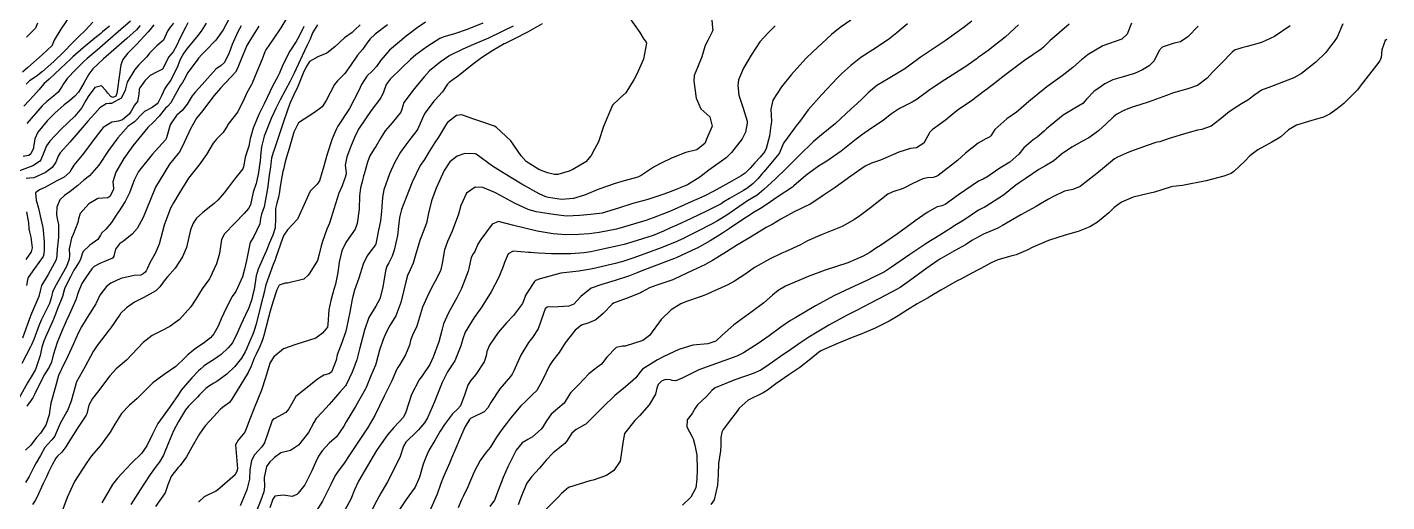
# Model space of a CAD drawing. Header units: feet. Extents: x 1313709 to 1317500, y 405869 to 411659.
# Drawn here: x 1316758 to 1317500, y 408353 to 408612 of the extents above; entities that cross this region are included whole.
import ezdxf

# ---------------------------------------------------------------- set-up
doc = ezdxf.new("R2010")
doc.units = ezdxf.units.FT
doc.layers.add('C-TOPO-MAJR', color=32, linetype='CONTINUOUS')

msp = doc.modelspace()

# ---------------------------------------------------------------- linework, layer by layer
at = {"layer": 'C-TOPO-MAJR'}
for points in [[(1316781.82, 408617.8), (1316776.83, 408610.38), (1316773.16, 408604.48), (1316772.1, 408601.64), (1316771.98, 408601.43), (1316766.57, 408596.48), (1316758.84, 408589.48), (1316755.94, 408586.93)], [(1316900.43, 408617.12), (1316896.68, 408611.18), (1316892.5, 408604.95), (1316888.58, 408599.15), (1316888.01, 408598.01), (1316886.52, 408593.99), (1316882.8, 408584.9), (1316880.7, 408580.06), (1316880.56, 408579.81), (1316878.27, 408575.72), (1316876.76, 408572.44), (1316873.25, 408565.41), (1316867.93, 408558.38), (1316867.63, 408557.93), (1316865.3, 408554.09), (1316861.69, 408550.33), (1316859.83, 408548.23), (1316856.21, 408542.02), (1316852.23, 408536.33), (1316846.42, 408529.14), (1316841.07, 408520.59), (1316838.17, 408515.73), (1316836.54, 408512.73), (1316833.14, 408503.41), (1316830.44, 408493.11), (1316828.3, 408488.07), (1316825.35, 408482.98), (1316824.11, 408480.06), (1316823.26, 408478.47), (1316822.61, 408477.7), (1316821.73, 408476.86), (1316820.41, 408476.27), (1316816.73, 408476.01), (1316809.46, 408474.33), (1316804.06, 408471.91), (1316801.71, 408470.08), (1316798.1, 408465.36), (1316796.04, 408460.89), (1316795.84, 408460.49), (1316791.12, 408453.03), (1316788.1, 408447.96), (1316786.28, 408444.47), (1316783.7, 408438.73), (1316780.45, 408431.6), (1316777.21, 408424.83), (1316776.84, 408424.17), (1316775.57, 408421.48), (1316773.64, 408414.71), (1316771.37, 408406.26), (1316770.81, 408402.71), (1316770.47, 408400.02), (1316768.53, 408394.41), (1316765.76, 408390.03), (1316763.96, 408388.2), (1316763.43, 408387.55), (1316760.45, 408383.4), (1316757.41, 408380.61)], [(1317086.43, 408617.36), (1317092.61, 408608.69), (1317094.37, 408605.59), (1317096.06, 408603.34), (1317096.25, 408602.73), (1317094.58, 408594.12), (1317090.99, 408585.9), (1317089.52, 408583.1), (1317084.94, 408575.68), (1317081.56, 408572.51), (1317077.63, 408569.03), (1317072.67, 408557.38), (1317070.09, 408548.94), (1317067.89, 408544.99), (1317066.02, 408541.42), (1317063.09, 408538.08), (1317056.05, 408533.83), (1317054.02, 408532.93), (1317047.94, 408531.07), (1317045.96, 408531.05), (1317042.3, 408532.01), (1317037.53, 408533.83), (1317030.59, 408538.23), (1317027.91, 408541.29), (1317022.13, 408549.57), (1317014.29, 408556.87), (1317013.25, 408557.43), (1317006.34, 408559.87), (1317000.97, 408561.61), (1316995.56, 408563.7), (1316992.66, 408563.4), (1316987.68, 408559.52), (1316987.18, 408558.81), (1316982.74, 408551.43), (1316980.76, 408548.63), (1316977.19, 408542.84), (1316975.06, 408539.32), (1316972.85, 408535.97), (1316968.34, 408526.91), (1316965.05, 408518.6), (1316962.65, 408511.98), (1316961.54, 408507.68), (1316961.01, 408502.97), (1316960.47, 408497.82), (1316958.51, 408489.76), (1316957.41, 408486.5), (1316955.82, 408483.26), (1316955.6, 408482.96), (1316954.58, 408481.18), (1316953.93, 408478.54), (1316952.33, 408469.65), (1316950.7, 408463.29), (1316948.59, 408459.25), (1316944.83, 408453.07), (1316942.36, 408446.15), (1316941.28, 408442.02), (1316939.87, 408436.46), (1316938.14, 408430.05), (1316935.69, 408423.31), (1316932.43, 408416.37), (1316932.01, 408415.79), (1316928.93, 408412.35), (1316923.2, 408405.53), (1316919.28, 408401.4), (1316916.07, 408397.96), (1316914.76, 408395.76), (1316911.9, 408390.39), (1316906.46, 408383.49), (1316902.09, 408380.59), (1316896.85, 408379.19), (1316893.32, 408376.67), (1316892.44, 408375.82), (1316890.84, 408374.38), (1316888.99, 408371.77), (1316887.74, 408365.73), (1316887.83, 408360.64), (1316887.48, 408357.98), (1316885.79, 408353.38), (1316883.71, 408347.96)], [(1316827.56, 408612.78), (1316825.57, 408610.32), (1316824.47, 408609.01), (1316818.02, 408602.1), (1316813.14, 408597.11), (1316810.57, 408593.9), (1316809.47, 408590.88), (1316807.59, 408577.83), (1316807.39, 408575.24), (1316806.77, 408573.94), (1316805.12, 408573.21), (1316804.07, 408573.66), (1316802.46, 408575.44), (1316801.33, 408576.98), (1316799.02, 408579.55), (1316795.24, 408578.51), (1316791.71, 408573.69), (1316790.44, 408571.57), (1316787.96, 408567.32), (1316784.43, 408563), (1316780.74, 408559.45), (1316776.69, 408555.63), (1316770.7, 408549.38), (1316768.97, 408546.72), (1316767.42, 408543.11), (1316765.92, 408539.06), (1316765.2, 408538.16), (1316761.54, 408535.92), (1316760.09, 408535.24), (1316752.86, 408532.61)], [(1316875.09, 408612.26), (1316873.32, 408608.98), (1316870.27, 408601.98), (1316868.51, 408597.49), (1316866, 408592.31), (1316864.16, 408590.6), (1316861.25, 408588.68), (1316853.87, 408580.31), (1316850.2, 408576.3), (1316848.46, 408574.12), (1316845.76, 408569.45), (1316842.95, 408565.96), (1316840.12, 408563.54), (1316839.84, 408563.26), (1316836.88, 408559.22), (1316836.32, 408558.19), (1316834.34, 408551.22), (1316833.8, 408550.07), (1316826.5, 408542.09), (1316819.15, 408532.67), (1316816.83, 408528.09), (1316814.18, 408521.2), (1316811.91, 408516.31), (1316808.27, 408510.84), (1316806.98, 408509.01), (1316804.43, 408504.85), (1316801.37, 408501.37), (1316799.01, 408499.08), (1316798.36, 408498.06), (1316796.91, 408495.7), (1316792.58, 408492.48), (1316789, 408489.08), (1316788.48, 408487.86), (1316787.53, 408484.65), (1316786.65, 408483.18), (1316783.91, 408478.95), (1316782.03, 408475.26), (1316779.88, 408471.09), (1316778.86, 408468.72), (1316777.71, 408464.56), (1316776.59, 408461.78), (1316775.14, 408458.31), (1316773.93, 408454.91), (1316772.46, 408451.36), (1316768.48, 408442.43), (1316767.54, 408440.21), (1316766.43, 408436.82), (1316765.59, 408432.32), (1316762.91, 408424.68), (1316760.51, 408420.63), (1316758.62, 408417.42), (1316754, 408409.19)], [(1316868.16, 408615.56), (1316865.4, 408610.12), (1316861.39, 408604.35), (1316855.61, 408598.54), (1316853.65, 408596.53), (1316851.88, 408594.55), (1316851.51, 408594.06), (1316847.34, 408588.43), (1316845.91, 408586.54), (1316844.61, 408583.88), (1316843.12, 408581.34), (1316841.96, 408579.79), (1316839.21, 408574.66), (1316836.75, 408570.27), (1316834.92, 408568.3), (1316833.94, 408567.23), (1316830.39, 408562.91), (1316827.23, 408559.75), (1316824.2, 408556.7), (1316816.01, 408546.72), (1316811.17, 408539.94), (1316806.78, 408532.39), (1316805.2, 408527.08), (1316805.52, 408523.63), (1316805.42, 408522.98), (1316803.44, 408519.12), (1316802.39, 408518.4), (1316797.03, 408518.05), (1316792.01, 408515.19), (1316787.35, 408509.83), (1316786.33, 408506.92), (1316786.03, 408505.02), (1316783.58, 408498.43), (1316782.6, 408496.3), (1316781.31, 408490.65), (1316781.47, 408487.1), (1316781.36, 408484.85), (1316779.89, 408480.92), (1316773.52, 408469.6), (1316772.28, 408466.84), (1316771.65, 408464.39), (1316770.54, 408460.77), (1316766.11, 408451.58), (1316764.76, 408448.53), (1316762.02, 408441.08), (1316760.85, 408438.15), (1316760.3, 408437.02), (1316755.5, 408427.91)], [(1316855.99, 408613.62), (1316853.34, 408609.32), (1316851.48, 408607.03), (1316845.52, 408599.76), (1316843.69, 408597.24), (1316841.92, 408593.83), (1316840.62, 408590.49), (1316836.82, 408582.66), (1316834.93, 408580.24), (1316833.57, 408578.13), (1316831.72, 408574.11), (1316829.82, 408570.41), (1316829.23, 408569.68), (1316826.51, 408567.67), (1316822.33, 408565.42), (1316821.24, 408564.49), (1316816.94, 408559.92), (1316815.59, 408558.94), (1316813.56, 408557.52), (1316807.84, 408551.18), (1316802.85, 408544.14), (1316797.53, 408536.2), (1316792.41, 408530.45), (1316789.37, 408528.02), (1316785.99, 408525.12), (1316781.93, 408521.79), (1316778.72, 408519.69), (1316776.24, 408517.25), (1316774.59, 408513.26), (1316774.39, 408509.35), (1316774.61, 408507.95), (1316775.03, 408506.24), (1316775.54, 408503.9), (1316775.51, 408496.97), (1316774.75, 408490.39), (1316774.67, 408486.95), (1316774.27, 408484.51), (1316769.88, 408476.64), (1316766.23, 408470.47), (1316765.5, 408467.67), (1316764.79, 408464.47), (1316760.81, 408455.29), (1316759.5, 408451.98), (1316759.46, 408451.86), (1316758.57, 408449.46), (1316755.95, 408441.78)], [(1316820.08, 408612.36), (1316818.03, 408610.09), (1316812.71, 408605.26), (1316805.7, 408599.1), (1316800.09, 408594.15), (1316794.3, 408588.74), (1316791.99, 408585.87), (1316789.32, 408580.99), (1316786.4, 408576.14), (1316784.49, 408573.91), (1316781.43, 408571.38), (1316778.59, 408569.11), (1316773.58, 408564.58), (1316769.4, 408560.38), (1316764.22, 408554.21), (1316762.51, 408550.51), (1316761.95, 408545.98), (1316761.84, 408545.5), (1316760.33, 408542.45), (1316759.38, 408541.58), (1316759.05, 408541.49), (1316756.17, 408540.98)], [(1316803.33, 408611.99), (1316799.51, 408608.9), (1316798.53, 408608.07), (1316795.35, 408605.44), (1316788.92, 408600.31), (1316783.37, 408595.34), (1316781.99, 408594.03), (1316776.65, 408588.94), (1316770.37, 408583.15), (1316767.5, 408580.51), (1316764.87, 408577.57), (1316761.9, 408574.05), (1316759.51, 408571.54), (1316756.6, 408568.48)], [(1316909.38, 408611.83), (1316906.59, 408606.31), (1316905.09, 408603.77), (1316901.76, 408598.34), (1316897.84, 408590.9), (1316895.84, 408586.09), (1316895.34, 408585.05), (1316892.08, 408578.94), (1316889.46, 408573.51), (1316889.33, 408573.23), (1316887.69, 408569.77), (1316884.82, 408563.89), (1316881.66, 408556.35), (1316880.07, 408550.56), (1316879.26, 408546.54), (1316877.38, 408540.64), (1316877.31, 408540.39), (1316876.4, 408535.22), (1316875.98, 408534.19), (1316871.58, 408528.63), (1316868.3, 408524.2), (1316865.82, 408521.15), (1316862.53, 408517.38), (1316860.4, 408515.34), (1316854.18, 408510.33), (1316850.77, 408507.22), (1316848.88, 408504.62), (1316847.52, 408500.98), (1316845.25, 408491.33), (1316843.21, 408486.14), (1316839.11, 408480.1), (1316834.88, 408475.3), (1316833.59, 408473.77), (1316830.81, 408469.88), (1316828.57, 408467.73), (1316822.05, 408463.99), (1316816.98, 408461.39), (1316812.55, 408458.43), (1316809.26, 408455.22), (1316809.05, 408454.93), (1316803.96, 408447.45), (1316803.19, 408446.41), (1316796.52, 408437.76), (1316794.41, 408434.51), (1316789.99, 408426.29), (1316785.22, 408417.64), (1316784.89, 408416.74), (1316782.48, 408407.41), (1316780.35, 408402.41), (1316779.99, 408401.79), (1316776.32, 408395.18), (1316773.65, 408388.84), (1316773.44, 408388.4), (1316771.91, 408386.29), (1316769.47, 408383.82), (1316768.13, 408382.07), (1316765.69, 408377.71), (1316763.38, 408373.72), (1316762.1, 408371.46), (1316759.46, 408366.41), (1316757.57, 408363)], [(1316794.23, 408614.3), (1316790.11, 408609.62), (1316786.56, 408606.41), (1316783.05, 408603.04), (1316778.35, 408598.07), (1316772.87, 408592.72), (1316766.84, 408587.25), (1316763.34, 408584.65), (1316759.64, 408582.15), (1316757.79, 408580.39)], [(1316838.3, 408613.75), (1316836.41, 408611.43), (1316835.04, 408609.26), (1316832.82, 408604.42), (1316829.19, 408601.29), (1316825.12, 408597.31), (1316823.68, 408595.4), (1316819.28, 408591.03), (1316817.05, 408588.46), (1316812.91, 408581.53), (1316812.03, 408577.86), (1316811.91, 408576.98), (1316809.73, 408572.78), (1316804.39, 408569.9), (1316802.9, 408569.8), (1316801.57, 408569.74), (1316798.02, 408567.5), (1316795.26, 408564.33), (1316791.54, 408560.14), (1316788.41, 408556.63), (1316786.31, 408554.05), (1316781.65, 408548.85), (1316776.47, 408542.88), (1316775.39, 408541.12), (1316774.02, 408537.9), (1316772.02, 408535.01), (1316768.33, 408532.26), (1316761.96, 408529.38), (1316759.67, 408529.18), (1316757.81, 408528.99)], [(1316846.06, 408613.93), (1316844.78, 408611.3), (1316841.59, 408605.35), (1316839.99, 408601.66), (1316837.97, 408598), (1316835.53, 408595.12), (1316834.56, 408593.11), (1316832.2, 408588.53), (1316829.23, 408587.1), (1316825.48, 408585.15), (1316822.65, 408582.29), (1316819.78, 408578.37), (1316819.51, 408577.73), (1316819.36, 408574.74), (1316818.5, 408570.95), (1316816.92, 408568.95), (1316815.07, 408565.67), (1316813.99, 408564.03), (1316810.49, 408561.02), (1316808.29, 408560.23), (1316804.64, 408559.75), (1316799.81, 408556.75), (1316794.16, 408549.46), (1316792.39, 408546.92), (1316788.38, 408541.71), (1316783.84, 408536.14), (1316782.84, 408534.47), (1316781.66, 408532.47), (1316778.68, 408529.71), (1316774.93, 408527.86), (1316774.55, 408527.67), (1316767.99, 408523.99), (1316765.05, 408522.75), (1316762.92, 408521.05), (1316763.25, 408517.04), (1316764.67, 408512.75), (1316765.86, 408506.85), (1316766.87, 408502.16), (1316767.17, 408500.53), (1316767.64, 408494.38), (1316767.77, 408490.25), (1316767.58, 408487.72), (1316767.09, 408486.45), (1316762.42, 408479.77), (1316759.02, 408474.93), (1316758.54, 408473.63), (1316758.05, 408470.57)], [(1316763.98, 408613.74), (1316762.98, 408611.01), (1316758.13, 408606.15)], [(1316814.73, 408614.8), (1316809.55, 408610.23), (1316802.42, 408604.02), (1316796.52, 408598.91), (1316793.33, 408596.24), (1316791.17, 408594.48), (1316789.36, 408592.81), (1316784.89, 408588.33), (1316780.25, 408583.57), (1316777.9, 408580.09), (1316777.57, 408579.26), (1316775.35, 408576.03), (1316772.82, 408573.88), (1316769.16, 408571.01), (1316766.64, 408568.6), (1316758.16, 408559.04)], [(1316884.72, 408612.14), (1316880.78, 408605.66), (1316878.82, 408602.4), (1316878.31, 408601.43), (1316874.77, 408593.17), (1316873.02, 408588.58), (1316872.09, 408586.92), (1316866.7, 408581.27), (1316865.96, 408580.57), (1316863.86, 408578.3), (1316860.44, 408574.15), (1316854.5, 408566.55), (1316854.16, 408566.13), (1316850.8, 408561.85), (1316847.42, 408556.07), (1316844.09, 408548.55), (1316841.7, 408543.66), (1316840.86, 408542.51), (1316835.96, 408536.79), (1316828.39, 408524.13), (1316825.65, 408517.45), (1316821.64, 408507.74), (1316818.34, 408501.7), (1316815.73, 408498.55), (1316810.99, 408494.69), (1316808.84, 408493.23), (1316806.52, 408490.42), (1316805.65, 408486.63), (1316804.89, 408485.47), (1316798.13, 408482.62), (1316794.93, 408480.98), (1316793.71, 408479.57), (1316790.76, 408475.41), (1316788.21, 408471.67), (1316786.3, 408466.8), (1316785.03, 408462.76), (1316781.36, 408454.5), (1316779.67, 408451.04), (1316777.38, 408445.69), (1316774.85, 408439.43), (1316772.62, 408432.56), (1316771.68, 408428.64), (1316770.44, 408426.01), (1316767.72, 408421.86), (1316762.62, 408411.45), (1316761.42, 408409.33), (1316758.26, 408404.74)], [(1316916.79, 408612.78), (1316914.07, 408608.34), (1316912.77, 408605.05), (1316912.13, 408603.6), (1316911.03, 408601.36), (1316908.43, 408595.88), (1316904.04, 408586.43), (1316902.77, 408583.8), (1316901.82, 408582.01), (1316896.46, 408571.92), (1316894.17, 408567.44), (1316891.42, 408561.67), (1316887.72, 408551.96), (1316886.29, 408546.26), (1316885.71, 408541.26), (1316885.46, 408538.04), (1316885.38, 408537.45), (1316884.51, 408532.15), (1316883.54, 408526.98), (1316883.29, 408526.17), (1316881.71, 408521.48), (1316880.18, 408514.54), (1316879.2, 408512.54), (1316876.73, 408509.86), (1316871.69, 408504.59), (1316866.13, 408498.76), (1316864.49, 408495.59), (1316863.27, 408487.96), (1316861.72, 408482.45), (1316858.13, 408474.61), (1316857.88, 408474.19), (1316853.91, 408468.7), (1316850.36, 408463.13), (1316847.64, 408458.9), (1316841.56, 408452.02), (1316836.15, 408448.18), (1316831.69, 408445.85), (1316826.63, 408443.2), (1316821.68, 408439.42), (1316812.5, 408429.8), (1316807.04, 408425.03), (1316803.42, 408421.26), (1316796.86, 408412.4), (1316794, 408408.81), (1316791.99, 408405.21), (1316790.92, 408400.45), (1316790.65, 408399.79), (1316785.92, 408392.67), (1316782.39, 408387.23), (1316782.08, 408386.72), (1316779.57, 408382.44), (1316777.39, 408379.58), (1316774.91, 408377.35), (1316774.08, 408376.41), (1316771.98, 408372.67), (1316770.1, 408368.61), (1316768.89, 408366.09), (1316767.09, 408362.47), (1316763.61, 408354.89), (1316762.75, 408353.18), (1316761.36, 408350.99)], [(1316939.98, 408612.85), (1316937.28, 408610.21), (1316936.24, 408609.07), (1316935.71, 408608.61), (1316931.57, 408605.77), (1316926.29, 408600.7), (1316921.86, 408597.39), (1316917, 408595.3), (1316912.42, 408592.71), (1316910.36, 408589.5), (1316909.02, 408586.45), (1316905.7, 408578.32), (1316905.39, 408577.69), (1316903.64, 408574.32), (1316901.68, 408569.79), (1316898.32, 408560.34), (1316893.6, 408546.25), (1316893.09, 408544.61), (1316892.61, 408543.09), (1316891.75, 408540.05), (1316891.3, 408537.06), (1316891.1, 408535.29), (1316890.44, 408530.6), (1316889.73, 408525), (1316889.64, 408524.41), (1316889.49, 408523.44), (1316887.68, 408513.46), (1316886.2, 408509.42), (1316885.68, 408507.2), (1316885.32, 408504.16), (1316882, 408497.26), (1316880.12, 408494.08), (1316879.61, 408492.44), (1316878.12, 408484.13), (1316877.03, 408479.51), (1316875.85, 408475.35), (1316872.14, 408467.28), (1316870.2, 408464.58), (1316869.98, 408464.26), (1316867.09, 408458.62), (1316864.28, 408452.43), (1316862.55, 408448.33), (1316860.3, 408444.19), (1316858.37, 408441.99), (1316855.2, 408439.47), (1316850.5, 408436.27), (1316849.11, 408435.26), (1316846.11, 408432.71), (1316844.45, 408431.04), (1316839.49, 408426.33), (1316833.17, 408421.9), (1316827.03, 408417.38), (1316818.36, 408408.98), (1316814.29, 408405.2), (1316809.9, 408400.64), (1316806.23, 408394.95), (1316803.67, 408390.45), (1316798.41, 408383.27), (1316793.5, 408377.65), (1316790.98, 408374.02), (1316788.68, 408370.37), (1316784.19, 408363.51), (1316780.14, 408354.95), (1316776.66, 408345.12)], [(1316954.88, 408612.82), (1316948.21, 408607.64), (1316945.27, 408604.96), (1316943.79, 408603.02), (1316941.27, 408599.29), (1316938.55, 408596.18), (1316934.69, 408590.61), (1316931.62, 408586.17), (1316927.66, 408582.28), (1316925.98, 408580.29), (1316921.44, 408571.56), (1316919.31, 408568.09), (1316915.13, 408564.9), (1316906.44, 408559.24), (1316903.92, 408554.21), (1316902.7, 408550.32), (1316901.24, 408545.33), (1316899.79, 408540.62), (1316899.04, 408538.11), (1316898.14, 408533.77), (1316897.94, 408532.71), (1316896.94, 408527.8), (1316896.3, 408523.38), (1316896.03, 408521.59), (1316895.5, 408518.75), (1316894.67, 408515.56), (1316893.9, 408512.6), (1316893.81, 408507.08), (1316893.71, 408502.08), (1316892.33, 408497.95), (1316890.44, 408493.55), (1316888.89, 408489.6), (1316887.92, 408487.31), (1316884.42, 408479.54), (1316883.37, 408475.85), (1316882.23, 408468.42), (1316881.4, 408464.94), (1316880.86, 408463.07), (1316879.35, 408458.32), (1316877.51, 408454.49), (1316874.89, 408449.05), (1316873.19, 408444.92), (1316870.34, 408439.29), (1316868.13, 408436.51), (1316864.21, 408432.94), (1316860.67, 408430.36), (1316855.7, 408427.26), (1316854.72, 408426.52), (1316853.2, 408425.15), (1316851.89, 408423.93), (1316848.26, 408420.2), (1316843.49, 408414.78), (1316842.45, 408413.42), (1316840.89, 408411.03), (1316836.47, 408404.52), (1316829.74, 408395.18), (1316826.68, 408389.5), (1316823.75, 408383.05), (1316820.75, 408378.86), (1316815.32, 408373.55), (1316812.51, 408370.75), (1316807.61, 408365.44), (1316804.96, 408361.95), (1316799.1, 408351.91)], [(1316975.66, 408614.16), (1316971.11, 408611.16), (1316965.18, 408606.64), (1316956, 408598.9), (1316951.22, 408593.48), (1316948.91, 408589.99), (1316946.55, 408587.42), (1316943.6, 408584.84), (1316940.68, 408580.24), (1316939.28, 408576.95), (1316934.22, 408567.11), (1316927.91, 408557.42), (1316926.87, 408555.7), (1316924.68, 408550.56), (1316922, 408542.28), (1316919.86, 408534.42), (1316919.19, 408532), (1316917.79, 408527.64), (1316916.62, 408525.92), (1316912.8, 408521.97), (1316909.41, 408514.7), (1316905.92, 408506.77), (1316900.33, 408500.88), (1316898.36, 408497.94), (1316897.89, 408496.77), (1316893.92, 408485.31), (1316893.61, 408484.54), (1316892.51, 408481.97), (1316888.6, 408470.9), (1316888.07, 408468.57), (1316887.83, 408467.42), (1316885.91, 408459.82), (1316883.28, 408449.53), (1316882.31, 408446.06), (1316881.67, 408444.28), (1316879.22, 408438.58), (1316878.25, 408436.41), (1316877.28, 408434.27), (1316875.37, 408430.84), (1316871.63, 408426.28), (1316867.33, 408422.11), (1316861.89, 408418.15), (1316860.3, 408417.21), (1316857.38, 408415.43), (1316855.92, 408414.32), (1316852.49, 408410.84), (1316851.28, 408409.59), (1316846.34, 408404.67), (1316844.82, 408402.67), (1316840.93, 408396.33), (1316838.24, 408391.32), (1316835.46, 408384.67), (1316832.68, 408377.94), (1316830.37, 408374.05), (1316829.31, 408372.67), (1316825.45, 408367.42), (1316822.4, 408362.66), (1316820.13, 408359.12), (1316818.78, 408357.04), (1316814.92, 408351.08)], [(1317006.86, 408613.65), (1316998.38, 408610.33), (1316991.4, 408607.84), (1316985.72, 408606.23), (1316983.43, 408605.31), (1316976.35, 408600.82), (1316970.46, 408596.44), (1316967.45, 408593.85), (1316962.57, 408589.17), (1316956.48, 408583.17), (1316954.28, 408580.29), (1316952.7, 408576.02), (1316951.29, 408572.91), (1316946.11, 408566), (1316939.44, 408556.35), (1316937.46, 408552.6), (1316935.12, 408546.96), (1316932.77, 408540.73), (1316931.93, 408536.23), (1316932.43, 408532.08), (1316932.4, 408531.43), (1316931.79, 408529.45), (1316931.52, 408528.56), (1316930.22, 408524.93), (1316928.34, 408520.96), (1316925.72, 408512.24), (1316923.27, 408504.52), (1316921.83, 408501.23), (1316919.48, 408494.54), (1316918.81, 408492.21), (1316917.74, 408487.56), (1316916.77, 408484.25), (1316912.53, 408477.47), (1316911.65, 408476.14), (1316909.26, 408473.99), (1316900.45, 408471.82), (1316899.14, 408471.83), (1316895.91, 408470.66), (1316894.5, 408468.1), (1316892.33, 408461.45), (1316891.01, 408456.54), (1316890.12, 408453.1), (1316887.42, 408443.28), (1316886.91, 408441.5), (1316886.27, 408439.46), (1316885.37, 408437.27), (1316883.25, 408433.01), (1316882.23, 408430.87), (1316880.53, 408426.56), (1316878.9, 408423), (1316874.33, 408415.58), (1316870.09, 408408.48), (1316868.74, 408406.76), (1316864.93, 408403.91), (1316863.63, 408402.83), (1316860.02, 408398.96), (1316855.55, 408393.96), (1316852.41, 408389.68), (1316848.28, 408382.36), (1316845.36, 408377.1), (1316841.79, 408372.34), (1316840.81, 408371.21), (1316837.81, 408367.58), (1316836.94, 408366.31), (1316835.15, 408361.69), (1316833.72, 408357.49), (1316828.41, 408349.99)], [(1317023.44, 408612.02), (1317018.61, 408609.62), (1317017.14, 408608.9), (1317010.09, 408605.5), (1317001.92, 408601.99), (1316995.97, 408599.44), (1316988.64, 408595.8), (1316988.39, 408595.65), (1316983.69, 408592.49), (1316977.8, 408587.62), (1316975.15, 408584.58), (1316969.5, 408577.94), (1316963.81, 408570.5), (1316962.69, 408566.8), (1316962.19, 408565.18), (1316957.44, 408559.28), (1316953.59, 408554.87), (1316951.33, 408551.12), (1316948.51, 408546.39), (1316947.59, 408545.18), (1316945.34, 408541.34), (1316944, 408537.81), (1316942.13, 408531.35), (1316941.88, 408530.35), (1316941.25, 408527.87), (1316940.24, 408523.89), (1316939.69, 408519.53), (1316939.41, 408512.27), (1316938.45, 408504.37), (1316937.27, 408501.28), (1316933.87, 408496.44), (1316932.15, 408494.03), (1316930.12, 408489.45), (1316928.67, 408483.36), (1316927.87, 408477.71), (1316926.51, 408471.37), (1316925.65, 408468.38), (1316924.04, 408462.35), (1316922.95, 408457.24), (1316922.43, 408449.32), (1316922.27, 408448.05), (1316922.15, 408447.78), (1316919.54, 408444.5), (1316915.82, 408441.75), (1316904.93, 408438.29), (1316898.31, 408435.96), (1316892.9, 408431.69), (1316890.91, 408428.5), (1316889.8, 408425.16), (1316888.42, 408420.15), (1316886.16, 408413.43), (1316882.31, 408403.63), (1316879.51, 408396.72), (1316878.28, 408393.3), (1316877.18, 408390.47), (1316873.43, 408386.09), (1316872.1, 408383.68), (1316873.05, 408370.6), (1316872.83, 408369.32), (1316871.83, 408367.31), (1316862.21, 408358.87), (1316861.27, 408358.39), (1316854.9, 408355.15), (1316852.03, 408352.56), (1316851.89, 408352.42)], [(1317039.37, 408613.26), (1317031.69, 408609.04), (1317030.97, 408608.64), (1317024.2, 408605.11), (1317019.06, 408602.57), (1317018.59, 408602.34), (1317012.4, 408598.8), (1317006.23, 408594.72), (1317001.84, 408591.6), (1316992.88, 408584.33), (1316992.67, 408584.16), (1316988.65, 408581.41), (1316987.64, 408580.33), (1316984.87, 408576.22), (1316980.81, 408571.67), (1316980.23, 408571.05), (1316975.47, 408564.78), (1316974.77, 408563.43), (1316971.55, 408556.13), (1316970.95, 408555.22), (1316967.59, 408551.01), (1316964.92, 408547.3), (1316962.1, 408543.25), (1316958.97, 408537.86), (1316956.1, 408531.43), (1316952.92, 408522.69), (1316952.16, 408518.79), (1316951.7, 408510.94), (1316951.08, 408505.84), (1316949.92, 408499.8), (1316949.35, 408496.93), (1316948.63, 408493.24), (1316948.44, 408492.76), (1316945.23, 408488.78), (1316943.78, 408486.82), (1316941.76, 408482.23), (1316939.33, 408474.49), (1316936.96, 408467.95), (1316935.79, 408463.86), (1316935.65, 408463.13), (1316934.84, 408457.94), (1316934.48, 408456), (1316932.52, 408447.28), (1316931.98, 408444.98), (1316931.89, 408444.61), (1316930.19, 408439.82), (1316927.46, 408432.63), (1316926.96, 408429.86), (1316924.49, 408423.34), (1316922.97, 408422.34), (1316920.22, 408421.65), (1316916.76, 408419.44), (1316913.9, 408417.13), (1316904.93, 408409.96), (1316901.19, 408403.32), (1316899.47, 408401.32), (1316893.09, 408397.84), (1316892.77, 408397.73), (1316892, 408396.95), (1316889.92, 408390.46), (1316887.89, 408384.63), (1316886.37, 408382.44), (1316882.49, 408378.1), (1316880.82, 408375.05), (1316879.88, 408369.98), (1316879.61, 408364.84), (1316878.15, 408359.05), (1316874.6, 408350.4)], [(1317131.91, 408615.45), (1317132.3, 408610.94), (1317132.31, 408610.07), (1317132.07, 408609.03), (1317129.64, 408604.17), (1317128.28, 408601.55), (1317126.47, 408595.33), (1317123.96, 408589.5), (1317122.18, 408585.16), (1317122.03, 408582.07), (1317123.23, 408572.7), (1317125.89, 408567.02), (1317130.79, 408562.52), (1317132.12, 408557.44), (1317129, 408550.34), (1317128.29, 408548.48), (1317128.09, 408548.05), (1317123.71, 408544.59), (1317117.63, 408543.17), (1317109.86, 408540.11), (1317104.28, 408537.27), (1317100.48, 408535.37), (1317093.28, 408530.62), (1317091.43, 408529.74), (1317084.09, 408527.69), (1317079.07, 408526.26), (1317070.13, 408523.05), (1317062.35, 408519.85), (1317056.42, 408518.02), (1317049.87, 408517.55), (1317042.79, 408518.53), (1317041.35, 408518.93), (1317037.61, 408520.55), (1317028.22, 408525.84), (1317017.95, 408531.97), (1317012.24, 408535.62), (1317003.29, 408542.2), (1317002.85, 408542.41), (1316997.18, 408542.6), (1316992.99, 408541.13), (1316989, 408537.98), (1316985.92, 408533.28), (1316981.53, 408523.61), (1316978.9, 408516.82), (1316977.37, 408509.96), (1316976.29, 408504.62), (1316973.51, 408497.42), (1316972.8, 408495.68), (1316970.44, 408487.88), (1316968.95, 408482.71), (1316967.25, 408479.11), (1316965.84, 408475.94), (1316964.98, 408472.55), (1316963.9, 408468.09), (1316962.15, 408461.23), (1316959.42, 408453.99), (1316956.23, 408448.67), (1316954.17, 408444.99), (1316952.6, 408441.1), (1316950.58, 408435.28), (1316948.75, 408428.31), (1316948.34, 408427.02), (1316945.93, 408421.33), (1316943.22, 408414.86), (1316942.93, 408414.24), (1316937.5, 408404.47), (1316932.44, 408396.12), (1316931.15, 408393.78), (1316927.07, 408387.95), (1316923.21, 408384.51), (1316919.24, 408380.41), (1316917.39, 408377.35), (1316915.74, 408374.04), (1316913.74, 408369.47), (1316909.83, 408361.8), (1316906.23, 408357.19), (1316905.54, 408356.47), (1316903.01, 408355.39), (1316897.95, 408356.11), (1316893.54, 408355.6), (1316892.41, 408353.96), (1316890.84, 408349.18)], [(1317166.46, 408612.23), (1317162.52, 408608.46), (1317158.1, 408603.45), (1317153.26, 408596.33), (1317149.13, 408589.22), (1317146.48, 408582.75), (1317146.03, 408579.61), (1317146.59, 408574.42), (1317146.9, 408573.31), (1317148.98, 408567.25), (1317151.04, 408560.15), (1317151.13, 408559.21), (1317150.26, 408554.19), (1317148.4, 408550.6), (1317142.5, 408543.19), (1317140.05, 408540.55), (1317139.64, 408540.24), (1317130.22, 408533.51), (1317125.33, 408529.61), (1317118.53, 408525.52), (1317109.68, 408521.83), (1317105.13, 408520.19), (1317096.88, 408517.57), (1317088.82, 408515.22), (1317080.88, 408512.81), (1317072.1, 408510.09), (1317070.61, 408509.8), (1317065.65, 408509.27), (1317059.94, 408508.67), (1317052.59, 408508.47), (1317045.52, 408509.26), (1317036.11, 408510.81), (1317031.73, 408511.98), (1317024.18, 408515.43), (1317014.18, 408520.89), (1317013.41, 408521.32), (1317006.89, 408524.08), (1317002.85, 408524.18), (1316998.05, 408520.97), (1316994.91, 408514.25), (1316993.59, 408509.55), (1316990.22, 408500.15), (1316987.73, 408494.58), (1316986.07, 408490.01), (1316984.76, 408482.61), (1316983.79, 408478.58), (1316981.03, 408472.88), (1316978.99, 408469.22), (1316976.6, 408464.42), (1316974.1, 408458.81), (1316971.82, 408451.37), (1316970.81, 408447.82), (1316968.81, 408444.01), (1316967.45, 408440.61), (1316966.89, 408437.93), (1316964.83, 408432.8), (1316961.72, 408427.37), (1316960.64, 408425.84), (1316959.9, 408424.57), (1316957.25, 408418.62), (1316953.2, 408410.13), (1316947.99, 408399.69), (1316944.17, 408393.03), (1316938.37, 408384.25), (1316934.49, 408378.37), (1316931.34, 408373.55), (1316927.67, 408368.64), (1316926.43, 408366.85), (1316923.96, 408361.92), (1316919.52, 408352.9), (1316914.66, 408345.01)], [(1317207.73, 408615.37), (1317201.92, 408611.29), (1317197.07, 408607.49), (1317191.78, 408602.67), (1317186.88, 408598.15), (1317183.1, 408594.38), (1317175.1, 408585.46), (1317169.85, 408578.91), (1317165.1, 408571.62), (1317164.02, 408566.84), (1317164.4, 408560.29), (1317164.18, 408558.78), (1317163.99, 408557.87), (1317163.24, 408552.02), (1317161.51, 408545.35), (1317160.67, 408543.64), (1317158.28, 408540.67), (1317155.33, 408537.45), (1317152.8, 408534.55), (1317150.09, 408531.9), (1317147.87, 408530.36), (1317142.73, 408527.45), (1317132.91, 408521.94), (1317127.96, 408519.44), (1317119, 408515.46), (1317111.36, 408512.04), (1317108.35, 408510.73), (1317099.89, 408507.5), (1317095.82, 408506.11), (1317089.14, 408504.01), (1317081.2, 408501.62), (1317079.77, 408501.26), (1317070.32, 408499.49), (1317064.87, 408498.77), (1317059.32, 408498.31), (1317052.28, 408498.17), (1317045.35, 408498.77), (1317036.53, 408500.17), (1317023.05, 408503.51), (1317015.51, 408505.4), (1317012.11, 408503.94), (1317005.82, 408495.66), (1317004.24, 408493.04), (1317002.49, 408489.12), (1317001.63, 408487.86), (1317000.58, 408485.84), (1316999.33, 408479.9), (1316998.91, 408478.32), (1316995.32, 408468.98), (1316992.96, 408464.17), (1316988.2, 408455.71), (1316985.51, 408449.61), (1316984.79, 408446.72), (1316982.99, 408439.9), (1316979.88, 408431.48), (1316978, 408427.45), (1316974.28, 408421.88), (1316972.21, 408419.12), (1316967.95, 408411.05), (1316964.88, 408401.35), (1316963.59, 408398.73), (1316958.49, 408392.98), (1316955, 408389.11), (1316949.02, 408380.57), (1316942.15, 408369.05), (1316939.16, 408363.73), (1316936.97, 408359.04), (1316934.86, 408354.03), (1316931.75, 408347.91)], [(1317238.48, 408613.29), (1317232.84, 408608.37), (1317228.21, 408604.72), (1317219.72, 408599.24), (1317213.16, 408595.04), (1317207.62, 408590.55), (1317202.75, 408586.16), (1317200.34, 408583.83), (1317191.87, 408574.85), (1317184.44, 408566.43), (1317179.61, 408559.86), (1317178.47, 408558.34), (1317171.02, 408548.18), (1317168.77, 408542.92), (1317168.48, 408542.4), (1317160.32, 408532.85), (1317159.45, 408531.81), (1317157.15, 408529.02), (1317154.17, 408525.98), (1317150.96, 408523.51), (1317149.2, 408522.44), (1317141.47, 408518.08), (1317138.46, 408516.16), (1317136.87, 408515.19), (1317128.85, 408511.09), (1317120.49, 408507.1), (1317112.71, 408503.49), (1317109.37, 408501.94), (1317105.48, 408500.23), (1317099.83, 408497.86), (1317096.98, 408496.84), (1317085.8, 408493.48), (1317084.03, 408493), (1317069.17, 408489.73), (1317065.76, 408488.99), (1317062.27, 408488.41), (1317054.87, 408487.85), (1317044.44, 408487.91), (1317037.29, 408488.24), (1317034.97, 408488.32), (1317032.97, 408488.48), (1317031.87, 408488.65), (1317023.45, 408489.33), (1317020.76, 408487.81), (1317018.81, 408483.1), (1317018.01, 408480.96), (1317016.05, 408475.98), (1317015.34, 408474.42), (1317011.56, 408467.18), (1317006.36, 408459), (1317002.19, 408453.11), (1316997.37, 408445.04), (1316995.98, 408441.46), (1316994.94, 408437.68), (1316991.63, 408429.49), (1316989.05, 408425.54), (1316987.68, 408423.53), (1316984.79, 408417.58), (1316982.28, 408411.19), (1316980.5, 408407.12), (1316976.76, 408398.32), (1316975.09, 408395.59), (1316971.93, 408391.87), (1316971.04, 408390.99), (1316965, 408385.1), (1316963.69, 408382.82), (1316961.6, 408376.71), (1316954.97, 408363.46), (1316951.25, 408357.22), (1316949.12, 408353.21), (1316945.19, 408345.34)], [(1317273.69, 408614.84), (1317268.84, 408611), (1317268.28, 408610.58), (1317259.11, 408604.08), (1317245.55, 408594.9), (1317239.88, 408590.75), (1317237.18, 408588.86), (1317228.03, 408583.41), (1317221.92, 408579.6), (1317217.16, 408575.65), (1317213.73, 408572.21), (1317211.13, 408569.86), (1317207.85, 408566.96), (1317199.25, 408558.93), (1317191.75, 408552.71), (1317187.07, 408548.87), (1317179.59, 408541.73), (1317172.34, 408534.31), (1317166.66, 408528.78), (1317160.12, 408522.98), (1317157.6, 408520.7), (1317156.56, 408519.89), (1317151.34, 408516.71), (1317148.89, 408515.17), (1317139.94, 408508.99), (1317134.95, 408505.78), (1317132, 408504.18), (1317123.05, 408499.74), (1317116.86, 408496.54), (1317116.67, 408496.45), (1317113.06, 408494.76), (1317112.73, 408494.61), (1317104.2, 408491.06), (1317095.36, 408487.77), (1317088.68, 408485.48), (1317083.38, 408483.71), (1317078.46, 408482.34), (1317068.36, 408479.97), (1317064.81, 408479.21), (1317059.23, 408478.46), (1317049.44, 408477.26), (1317038.3, 408474.18), (1317035.64, 408473.29), (1317035.06, 408472.82), (1317030.93, 408466.31), (1317030.1, 408464.91), (1317029.95, 408464.5), (1317028.57, 408460.77), (1317023.6, 408454.22), (1317019.8, 408450.24), (1317015.3, 408444.96), (1317010.58, 408437.94), (1317009.12, 408434.52), (1317008.73, 408432.26), (1317007.76, 408428.92), (1317003.13, 408422.05), (1317000.17, 408418.45), (1316998.83, 408416.22), (1316997.09, 408411.17), (1316994.75, 408404.89), (1316993.24, 408403.24), (1316990.4, 408400.55), (1316986.01, 408394.66), (1316983.71, 408391.02), (1316980.81, 408385.97), (1316977.65, 408380.85), (1316976.52, 408378.6), (1316975.63, 408376.35), (1316974.4, 408373.07), (1316972.37, 408366.04), (1316970.09, 408360.58), (1316965.11, 408353.78), (1316961.09, 408347.85)], [(1317299.11, 408612.87), (1317296.88, 408610.81), (1317291.91, 408606.15), (1317282.48, 408598.7), (1317281.32, 408597.88), (1317277.09, 408594.9), (1317276.48, 408594.47), (1317271.62, 408590.92), (1317270.93, 408590.44), (1317256.93, 408581.53), (1317250.16, 408576.91), (1317243.87, 408572.32), (1317241.08, 408570.61), (1317234.28, 408567.18), (1317229.77, 408564.15), (1317225.47, 408560.72), (1317217.14, 408555.05), (1317213.49, 408552.55), (1317210.58, 408550.33), (1317202.35, 408543.9), (1317194.6, 408538.46), (1317190.08, 408535.58), (1317183.17, 408530.58), (1317176.62, 408524.89), (1317175.82, 408524.27), (1317168.05, 408519.03), (1317161.51, 408514.5), (1317158.39, 408512.54), (1317154.95, 408510.51), (1317147.09, 408505.53), (1317141.44, 408501.7), (1317137.69, 408499.18), (1317130.89, 408494.92), (1317123.85, 408490.95), (1317123.3, 408490.67), (1317112.45, 408485.61), (1317111.47, 408485.21), (1317108.64, 408484.14), (1317093.71, 408478.52), (1317091.48, 408477.7), (1317087.93, 408476.28), (1317086.95, 408475.89), (1317079.09, 408473.21), (1317071.85, 408471.09), (1317070.8, 408470.82), (1317065.95, 408469.08), (1317060.46, 408464.56), (1317056.49, 408460.4), (1317053.92, 408459.3), (1317048.07, 408458.96), (1317041.95, 408458.7), (1317040.89, 408457.88), (1317040.04, 408455.26), (1317037.08, 408446.89), (1317034.03, 408442.17), (1317031.94, 408439.45), (1317027.72, 408432.52), (1317023.81, 408423.96), (1317022.97, 408422.19), (1317021.98, 408420.85), (1317016.3, 408414.12), (1317011.3, 408406.78), (1317009.69, 408403.88), (1317007.69, 408401.66), (1317006.23, 408400.84), (1317002.46, 408399.14), (1317000.18, 408397.98), (1316999.67, 408397.51), (1316997.09, 408393.19), (1316994.16, 408386.45), (1316992.17, 408381.81), (1316989.86, 408376.34), (1316988.92, 408373.99), (1316985.35, 408365.86), (1316983.96, 408362.45), (1316982.01, 408356.77), (1316977.88, 408347.26)], [(1317326.67, 408613.08), (1317316.28, 408604.02), (1317312.76, 408600.55), (1317311.54, 408599.53), (1317302.44, 408593.37), (1317292.18, 408585.74), (1317286.31, 408581.08), (1317281.48, 408577.41), (1317281.32, 408577.29), (1317280.47, 408576.65), (1317273.42, 408571.38), (1317266.17, 408566.33), (1317265.5, 408565.83), (1317259.35, 408560.82), (1317251.99, 408555.46), (1317250.82, 408554.15), (1317247.39, 408548.18), (1317243.55, 408545.68), (1317240.12, 408545.35), (1317233.93, 408543.4), (1317223.9, 408538.92), (1317218.92, 408537.3), (1317215.4, 408535.69), (1317213.13, 408534.12), (1317207.74, 408530.14), (1317199.2, 408524.12), (1317192.66, 408519.71), (1317186.39, 408515.46), (1317185.43, 408514.94), (1317176.81, 408510.83), (1317169.5, 408506.69), (1317164.7, 408503.92), (1317161.53, 408502.13), (1317153.93, 408497.54), (1317146.2, 408492.86), (1317145.88, 408492.66), (1317139.77, 408488.89), (1317132.24, 408484.18), (1317128.63, 408482.22), (1317128.31, 408482.06), (1317121.38, 408478.71), (1317111.26, 408473.94), (1317110.62, 408473.68), (1317101.32, 408470.51), (1317097.86, 408469.19), (1317093.82, 408467.13), (1317092.86, 408466.62), (1317087.13, 408464.16), (1317078.25, 408460.87), (1317077.5, 408460.42), (1317072.6, 408455.25), (1317068.6, 408451.74), (1317064.7, 408450.26), (1317060.8, 408448.86), (1317057.22, 408446.13), (1317051.86, 408439.24), (1317048.6, 408434.07), (1317045.2, 408429.7), (1317043.35, 408426.97), (1317039.49, 408418.87), (1317036.38, 408413.3), (1317033.91, 408410.84), (1317032.53, 408409.65), (1317030.07, 408407.16), (1317027.62, 408404.84), (1317022.09, 408398.23), (1317019.93, 408395.19), (1317017.37, 408392.04), (1317014.36, 408387.72), (1317011.02, 408382.17), (1317008.28, 408378.81), (1317005.56, 408375.05), (1317002.29, 408368.87), (1316998.76, 408360.67), (1316996.47, 408355.78), (1316995.11, 408353.31), (1316993.49, 408349.3)], [(1317360.71, 408613.68), (1317358.34, 408607.62), (1317355.47, 408604.95), (1317345.19, 408601.39), (1317337.1, 408596.68), (1317333.47, 408593.71), (1317328.7, 408589.45), (1317323.02, 408584.99), (1317314.52, 408578.91), (1317304.7, 408570.96), (1317299.14, 408566.06), (1317297.95, 408565.13), (1317292.74, 408561.47), (1317286.22, 408555.66), (1317283.94, 408552.15), (1317283.4, 408551.61), (1317281.32, 408550.5), (1317277.17, 408548.27), (1317270.28, 408542.84), (1317265.78, 408538.76), (1317255.28, 408530.64), (1317254.18, 408530.01), (1317252.53, 408529.53), (1317249.5, 408529.31), (1317246.9, 408528.81), (1317241.51, 408526.16), (1317236.19, 408523.5), (1317230.58, 408521.68), (1317227.83, 408520.36), (1317218.34, 408512.95), (1317212.65, 408508.58), (1317209.72, 408506.5), (1317202.91, 408502.8), (1317192.03, 408498.43), (1317184.08, 408494.87), (1317180.2, 408492.76), (1317171.88, 408488.89), (1317169.96, 408488.14), (1317163.25, 408484.95), (1317155.53, 408480.5), (1317155.2, 408480.29), (1317150.39, 408476.89), (1317144.17, 408472.89), (1317140.64, 408470.98), (1317127.98, 408465.21), (1317125.53, 408464.32), (1317117.97, 408461.75), (1317114.96, 408460.47), (1317109.63, 408457.26), (1317104.29, 408451.91), (1317097.94, 408443.25), (1317094.15, 408440.58), (1317084.55, 408437.46), (1317083.11, 408437.39), (1317079.68, 408436.67), (1317074.59, 408431.37), (1317071.61, 408427.69), (1317069.73, 408426.08), (1317067.27, 408424.37), (1317064.77, 408422.35), (1317059.29, 408416.57), (1317054.89, 408412.15), (1317054.4, 408411.48), (1317051.22, 408406.4), (1317047.82, 408403.39), (1317044.28, 408400.34), (1317041.63, 408396.65), (1317039.45, 408392.99), (1317038.73, 408392.08), (1317034.08, 408388.04), (1317031.4, 408386.45), (1317028.41, 408384.73), (1317025.13, 408380.72), (1317020.61, 408371.64), (1317017.99, 408365.84), (1317015.28, 408358.63), (1317013.35, 408353.48), (1317010.85, 408349.87)], [(1317397.08, 408612.05), (1317391.51, 408606.31), (1317387.48, 408603.46), (1317383.95, 408602.75), (1317377.4, 408600.69), (1317375.78, 408598.72), (1317373.1, 408593.18), (1317370.38, 408590.34), (1317366.78, 408588.17), (1317362.35, 408586.24), (1317354.41, 408583.82), (1317350.56, 408582.76), (1317346.26, 408580.63), (1317342.33, 408577.95), (1317340.44, 408576.65), (1317336.25, 408572.2), (1317334.29, 408569.79), (1317329.89, 408567.34), (1317323.41, 408563.55), (1317314.41, 408555.99), (1317313.35, 408554.96), (1317309.38, 408551.44), (1317307.1, 408549.99), (1317301.97, 408545.59), (1317299.36, 408542.19), (1317294.44, 408537.8), (1317288.88, 408534.53), (1317281.32, 408529.37), (1317280.83, 408529.04), (1317279.79, 408528.51), (1317277.31, 408527.43), (1317266.42, 408520.05), (1317259.14, 408514.82), (1317257.32, 408514.11), (1317254.68, 408513.41), (1317249.32, 408510.39), (1317242.78, 408505.91), (1317242.5, 408505.7), (1317233.13, 408498.74), (1317223.77, 408492.47), (1317221.69, 408491.13), (1317217.94, 408488.65), (1317214.46, 408486.56), (1317206.06, 408482.93), (1317193.7, 408478.91), (1317184.44, 408475.43), (1317172.11, 408470.24), (1317168.01, 408467.83), (1317165.01, 408465.22), (1317160.23, 408461.12), (1317153.86, 408456.41), (1317143.84, 408449.13), (1317137.52, 408443.38), (1317134.09, 408440.24), (1317129.73, 408438.69), (1317121.49, 408437.97), (1317113.81, 408435.65), (1317105.71, 408431.74), (1317102.2, 408429.97), (1317094.08, 408424.93), (1317092.37, 408422.91), (1317090.37, 408420.23), (1317084.82, 408415.31), (1317078.88, 408410.46), (1317072.2, 408403.89), (1317063.9, 408395.65), (1317063.05, 408394.89), (1317062.38, 408394.43), (1317057.86, 408391.94), (1317055.53, 408389.89), (1317052.64, 408385.39), (1317051.74, 408384.33), (1317045.37, 408379.16), (1317041.41, 408375.32), (1317037.79, 408370.86), (1317033.56, 408366.15), (1317030.9, 408362.64), (1317028.04, 408355.79), (1317026.25, 408350.91)], [(1317447.37, 408612.32), (1317438.83, 408606.42), (1317431.72, 408603.1), (1317423.86, 408600.92), (1317420.92, 408600.25), (1317417.01, 408598.94), (1317415.58, 408597.93), (1317409.85, 408591.82), (1317406.63, 408588.6), (1317404.93, 408586.88), (1317401.97, 408583.71), (1317396.66, 408579.66), (1317391.39, 408577.85), (1317383.57, 408575.66), (1317379.87, 408574.21), (1317369.76, 408570.65), (1317362.39, 408568.29), (1317361.61, 408568.04), (1317356.87, 408566.23), (1317352.74, 408564.04), (1317350.87, 408562.62), (1317346.97, 408558.76), (1317342.82, 408554.97), (1317337.53, 408551.17), (1317334.09, 408549.3), (1317328.28, 408546.12), (1317322.6, 408542.13), (1317318.3, 408538.63), (1317313.46, 408535.59), (1317310.2, 408533.8), (1317303.26, 408529.04), (1317299.39, 408526.56), (1317297.69, 408525.27), (1317290.97, 408519.86), (1317281.32, 408513.7), (1317280.38, 408513.1), (1317279.53, 408512.71), (1317277.29, 408511.64), (1317269.24, 408506.25), (1317263.55, 408502.67), (1317263.05, 408502.35), (1317256.25, 408497.99), (1317248.76, 408493.46), (1317248.49, 408493.3), (1317239.78, 408487.53), (1317229.88, 408480.47), (1317225.99, 408478.07), (1317216.7, 408473.47), (1317204.58, 408467.9), (1317198.67, 408465.02), (1317188.42, 408459.39), (1317177.6, 408453.18), (1317174.8, 408451.45), (1317169.47, 408447.77), (1317163.1, 408443.16), (1317157.09, 408438.82), (1317149.18, 408433.74), (1317145.56, 408432.06), (1317133.87, 408427.88), (1317124.77, 408424.49), (1317116.06, 408420.18), (1317112.28, 408418.59), (1317110.19, 408418.77), (1317109.3, 408419.1), (1317106.57, 408419.33), (1317104.38, 408418.38), (1317102.61, 408416.54), (1317101.84, 408414.62), (1317101.07, 408411.34), (1317097.63, 408405.38), (1317092.41, 408399.45), (1317089.84, 408396.89), (1317084.28, 408389.87), (1317083.55, 408385.76), (1317081.83, 408374.78), (1317078.47, 408369.59), (1317074.47, 408366.85), (1317067.09, 408364.31), (1317065.34, 408363.9), (1317053.68, 408360.38), (1317049.79, 408356.99), (1317048.24, 408355.23), (1317046.59, 408353.68), (1317040.77, 408347.77)], [(1317476, 408613.32), (1317472.92, 408606.1), (1317471.33, 408603.69), (1317469.34, 408601.17), (1317466.61, 408597.5), (1317461.37, 408592.38), (1317453.45, 408586.21), (1317449.21, 408583.81), (1317440.47, 408580.42), (1317437.11, 408579.23), (1317431.73, 408577.15), (1317427.94, 408574.64), (1317424.25, 408571.75), (1317420.78, 408569.69), (1317418.71, 408568.49), (1317413.94, 408565.26), (1317409, 408561.07), (1317404.28, 408557.49), (1317399.13, 408555.7), (1317396.77, 408555.25), (1317390.86, 408553.71), (1317381.23, 408550.69), (1317376.29, 408549.04), (1317374.83, 408548.68), (1317374.06, 408548.5), (1317369.31, 408547), (1317360.15, 408543.67), (1317358.07, 408542.74), (1317353.14, 408540.63), (1317351.47, 408539.74), (1317346.09, 408535.2), (1317341.91, 408531.69), (1317336.95, 408527.92), (1317332.8, 408524.51), (1317328.66, 408522.85), (1317324.22, 408522.01), (1317318.23, 408519.17), (1317315.56, 408517.58), (1317311.12, 408515.16), (1317308.69, 408513.71), (1317300.3, 408509.08), (1317290.38, 408503.23), (1317287.91, 408501.89), (1317281.32, 408499.04), (1317279.65, 408498.32), (1317273.66, 408495.19), (1317270.69, 408493.16), (1317270.18, 408492.83), (1317263.77, 408489.37), (1317256.15, 408484.92), (1317255.07, 408484.22), (1317249.18, 408479.95), (1317239.73, 408473.02), (1317234.55, 408469.55), (1317232.55, 408468.38), (1317223.23, 408463.39), (1317218.09, 408460.66), (1317211.16, 408457.15), (1317205.36, 408454.22), (1317195.72, 408448.98), (1317184.82, 408442.45), (1317180.38, 408439.41), (1317174.96, 408435.63), (1317169.24, 408431.85), (1317163.2, 408427.5), (1317158.65, 408424.41), (1317154.43, 408422.5), (1317144.47, 408419.12), (1317133.67, 408414.79), (1317131.94, 408413.44), (1317128.87, 408409.91), (1317124.01, 408405.4), (1317122.83, 408403.69), (1317121.2, 408400.77), (1317118.41, 408397.17), (1317118.24, 408393.45), (1317121.21, 408387.92), (1317121.65, 408386.96), (1317122.65, 408383.51), (1317123.65, 408377.95), (1317123.8, 408370.09), (1317123.66, 408364.83), (1317123.08, 408360.21), (1317120.38, 408355.13), (1317115.84, 408350.68)], [(1317500, 408604.7), (1317499.07, 408604.18), (1317497.26, 408599.11), (1317496.97, 408594.97), (1317496.21, 408593.14), (1317494.38, 408590.86), (1317486.06, 408579.99), (1317484, 408577.35), (1317476.64, 408569.79), (1317472.92, 408566.9), (1317469.05, 408564.15), (1317465.55, 408562.37), (1317459.12, 408560.68), (1317450.7, 408558.07), (1317446.42, 408555.42), (1317442.13, 408551.68), (1317440.81, 408550.74), (1317437.26, 408548.79), (1317429.72, 408544.58), (1317425.25, 408541.23), (1317422.56, 408538.45), (1317416.61, 408532.68), (1317415.16, 408531.76), (1317411.11, 408530.25), (1317401.48, 408527.61), (1317388.55, 408525.18), (1317383.37, 408524.49), (1317381.82, 408524.16), (1317373.28, 408521.56), (1317369.24, 408520.6), (1317361.62, 408518.77), (1317355.24, 408516.09), (1317351.23, 408513.04), (1317348.33, 408510.21), (1317342.22, 408505.12), (1317338.03, 408502.62), (1317331.73, 408500.06), (1317324.62, 408497.96), (1317315.55, 408495.14), (1317306.51, 408491.24), (1317304.18, 408489.94), (1317297.88, 408487.33), (1317295.02, 408486.65), (1317287.82, 408484.56), (1317284.59, 408483.11), (1317281.51, 408481.4), (1317281.32, 408481.29), (1317273.7, 408477.21), (1317267.24, 408473.85), (1317266.07, 408473.23), (1317256.71, 408468), (1317250.89, 408464.47), (1317249.84, 408463.85), (1317243.82, 408460.46), (1317238.54, 408457.27), (1317236.49, 408455.93), (1317233.54, 408454.02), (1317228.52, 408451.17), (1317220.89, 408447.29), (1317213.62, 408444.21), (1317208.44, 408442.22), (1317200, 408438.66), (1317191.27, 408434.85), (1317190.02, 408434.07), (1317185.78, 408430.5), (1317179.88, 408425.89), (1317173.89, 408421.79), (1317166.72, 408416.86), (1317162.27, 408413.44), (1317159.91, 408412.04), (1317151.62, 408408.03), (1317146.76, 408403.67), (1317145.61, 408402.05), (1317142.54, 408397.96), (1317138, 408391.92), (1317137.29, 408390.53), (1317136.71, 408387.62), (1317136.72, 408383.18), (1317136.55, 408380.38), (1317136, 408376.85), (1317135.57, 408373.35), (1317135.25, 408367.45), (1317134.86, 408361.54), (1317133.07, 408353.56), (1317131.38, 408351.06)], [(1316758.04, 408510.8), (1316758.47, 408508.82), (1316759.13, 408504.71), (1316759.33, 408501.56), (1316759.63, 408499.76), (1316760.36, 408496.95), (1316761.05, 408491.04), (1316760.53, 408488.88), (1316757.7, 408484.68)]]:
    msp.add_lwpolyline(points, dxfattribs=at)

doc.saveas('drawing.dxf')
